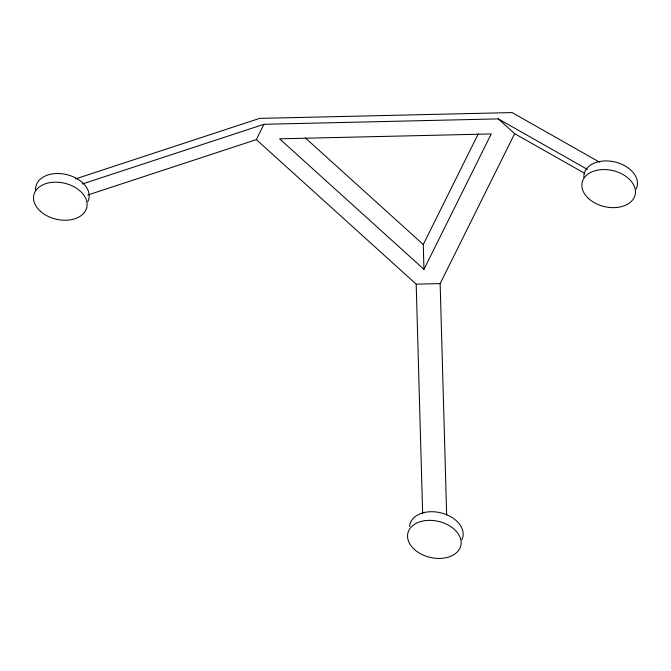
<?xml version="1.0" encoding="UTF-8"?>
<svg xmlns="http://www.w3.org/2000/svg" width="671" height="671" viewBox="0 0 671 671"><rect width="100%" height="100%" fill="white"/><g stroke="black" fill="none" stroke-linecap="round" stroke-linejoin="round"><path stroke-width="1.01" d="M87.792 195.009L256.33 139.61L263.946 124.286L498.318 118.893L587.461 169.436M423.963 269.356L491.239 133.948L279.589 138.813L423.963 269.356L423.267 244.529L478.28 133.814M446.668 515.194L440.151 283.607L514.657 133.663L498.318 118.893M75.521 178.905L259.61 118.39L512.099 112.577L599.555 162.164M82.516 183.921L263.946 124.286M256.33 139.61L416.196 284.16L440.151 283.607M514.657 133.663L584.701 173.378M305.414 137.974L423.267 244.529M416.196 284.16L422.655 513.65M409.604 526.408A27.201 18.486 13.3 0 1 441.317 512.938A27.201 18.486 13.3 0 1 461.858 539.744M35.588 190.195A27.201 18.486 13.3 0 1 65.926 174.426A27.201 18.486 13.3 0 1 87.851 201.568M583.896 177.58A27.201 18.486 13.3 0 1 614.233 161.82A27.201 18.486 13.3 0 1 636.158 188.954M414.368 549.423A27.201 18.486 13.3 0 0 459.82 548.383A27.201 18.486 13.3 0 0 428.819 520.352A27.201 18.486 13.3 0 0 414.368 549.423M40.361 211.248A27.201 18.486 13.3 0 0 85.804 210.208A27.201 18.486 13.3 0 0 54.804 182.176A27.201 18.486 13.3 0 0 40.361 211.248M588.668 198.633A27.201 18.486 13.3 0 0 634.12 197.593A27.201 18.486 13.3 0 0 603.12 169.562A27.201 18.486 13.3 0 0 588.668 198.633"/></g></svg>
